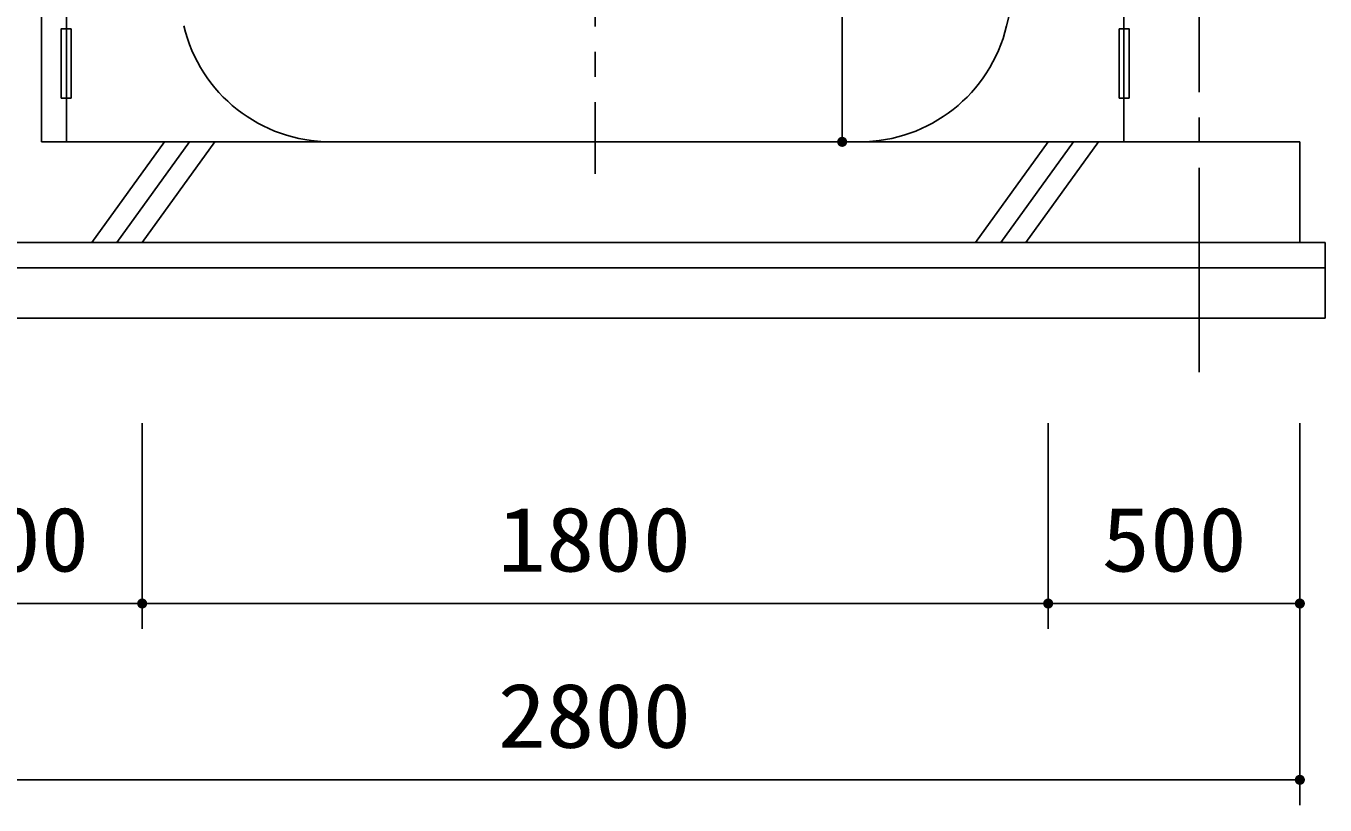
# Model space of a CAD drawing. Units: millimetres, scale not verified. Extents: x -14850 to 14850, y -10500 to 10500.
# Drawn here: x -727 to 1854, y -7318 to -5771 of the extents above; entities that cross this region are included whole.
import ezdxf
from ezdxf.enums import TextEntityAlignment as Align

# ---------------------------------------------------------------- set-up
doc = ezdxf.new("R2010")
doc.units = ezdxf.units.MM
doc.header["$LTSCALE"] = 50
doc.linetypes.add('CHAIN1', pattern=[8, 5, -1, 1, -1])
doc.linetypes.add('CHAIN2', pattern=[12, 9, -1, 1, -1])
for name, color, linetype, lineweight in [('0-0_機器', 2, 'Continuous', 25), ('0-1_空気管', 3, 'Continuous', 25), ('0-4_文字', 5, 'Continuous', 25), ('0-5_製作', 5, 'Continuous', 25), ('0-6_07', 3, 'Continuous', 25)]:
    doc.layers.add(name, color=color, linetype=linetype, lineweight=lineweight)
doc.styles.add('ＭＳ ゴシック', font='')
doc.styles.get('ＭＳ ゴシック').set_extended_font_data('MS Gothic')

msp = doc.modelspace()

# ---------------------------------------------------------------- linework, layer by layer
at = {"layer": '0-0_機器', "linetype": 'CHAIN2'}
msp.add_line((1603.73, -3652.58), (1603.73, -6458.42), dxfattribs=at)
at = {"layer": '0-0_機器'}
for p, q in [((-696.26, -3921.22), (-696.26, -6001.22)), ((-696.26, -6001.22), (1803.73, -6001.22)), ((-451.93, -6001.22), (-596.26, -6201.22)), ((-546.26, -6201.22), (-401.93, -6001.22)), ((-351.93, -6001.22), (-496.26, -6201.22)), ((1303.74, -6001.22), (1159.4, -6201.22)), ((1209.4, -6201.22), (1353.74, -6001.22)), ((1403.74, -6001.22), (1259.4, -6201.22)), ((1803.73, -6001.22), (1803.73, -6201.22)), ((1853.73, -6201.22), (-1046.26, -6201.22)), ((1853.73, -6251.22), (-1046.26, -6251.22))]:
    msp.add_line(p, q, dxfattribs=at)
msp.add_lwpolyline([(1853.73, -6201.22), (1853.73, -6351.22), (-1046.26, -6351.22)], dxfattribs=at)
at = {"layer": '0-1_空気管', "linetype": 'CHAIN1'}
msp.add_line((403.73, -3922.21), (403.73, -6064.71), dxfattribs=at)
at = {"layer": '0-1_空気管'}
msp.add_line((-121.89, -6001.22), (929.36, -6001.22), dxfattribs=at)
for centre, radius, start, end in [((-1696.11, -5071.22), 3000, 346.50659, 359.42703), ((-121.89, -5701.22), 300, 193.49338, 270), ((929.36, -5701.22), 300, 270, 346.50659)]:
    msp.add_arc(centre, radius, start, end, dxfattribs=at)
at = {"layer": '0-4_文字', "color": 7}
for p, q in [((-646.26, -5701.22), (-646.26, -6001.22)), ((1453.74, -5701.22), (1453.74, -6001.22))]:
    msp.add_line(p, q, dxfattribs=at)
for points in [[(-637.5, -5776.66), (-637.5, -5914.21), (-657.15, -5914.21), (-657.15, -5776.66)], [(1444.97, -5776.66), (1444.97, -5914.21), (1464.62, -5914.21), (1464.62, -5776.66)]]:
    msp.add_lwpolyline(points, close=True, dxfattribs=at)
at = {"layer": '0-5_製作', "color": 2}
for p, q in [((-496.26, -6967.97), (-496.26, -6560.09)), ((1303.74, -6967.97), (1303.74, -6560.09)), ((1803.73, -7317.97), (1803.73, -6560.09)), ((-996.27, -6917.97), (-496.26, -6917.97)), ((-496.26, -6917.97), (1303.74, -6917.97)), ((1303.74, -6917.97), (1803.73, -6917.97)), ((-996.27, -7267.97), (1803.73, -7267.97))]:
    msp.add_line(p, q, dxfattribs=at)
at = {"layer": '0-5_製作'}
for points in [[(-506.09, -6916.1), (-496.26, -6917.97), (-506.24, -6917.34)], [(-506.09, -6916.1), (-496.26, -6907.97), (-496.26, -6917.97)], [(-505.78, -6914.88), (-496.26, -6907.97), (-506.09, -6916.1)], [(-505.31, -6913.71), (-496.26, -6907.97), (-505.78, -6914.88)], [(-504.71, -6912.61), (-496.26, -6907.97), (-505.31, -6913.71)], [(-503.97, -6911.6), (-496.26, -6907.97), (-504.71, -6912.61)], [(-503.11, -6910.68), (-496.26, -6907.97), (-503.97, -6911.6)], [(-502.14, -6909.88), (-496.26, -6907.97), (-503.11, -6910.68)], [(-501.08, -6909.21), (-496.26, -6907.97), (-502.14, -6909.88)], [(-499.95, -6908.67), (-496.26, -6907.97), (-501.08, -6909.21)], [(-498.75, -6908.29), (-496.26, -6907.97), (-499.95, -6908.67)], [(-497.52, -6908.05), (-496.26, -6907.97), (-498.75, -6908.29)], [(-496.26, -6907.97), (-486.26, -6917.97), (-496.26, -6917.97)], [(-496.26, -6907.97), (-486.34, -6916.72), (-486.26, -6917.97)], [(-496.26, -6907.97), (-486.58, -6915.49), (-486.34, -6916.72)], [(-496.26, -6907.97), (-486.97, -6914.29), (-486.58, -6915.49)], [(-496.26, -6907.97), (-487.5, -6913.15), (-486.97, -6914.29)], [(-496.26, -6907.97), (-488.17, -6912.09), (-487.5, -6913.15)], [(-496.26, -6907.97), (-488.98, -6911.13), (-488.17, -6912.09)], [(-496.26, -6907.97), (-489.89, -6910.27), (-488.98, -6911.13)], [(-496.26, -6907.97), (-490.91, -6909.53), (-489.89, -6910.27)], [(-496.26, -6907.97), (-492.01, -6908.92), (-490.91, -6909.53)], [(-496.26, -6907.97), (-493.17, -6908.46), (-492.01, -6908.92)], [(-496.26, -6907.97), (-494.39, -6908.15), (-493.17, -6908.46)], [(-496.26, -6907.97), (-495.64, -6907.99), (-494.39, -6908.15)], [(1293.74, -6917.97), (1303.74, -6907.97), (1303.74, -6917.97)], [(1293.76, -6917.34), (1303.74, -6907.97), (1293.74, -6917.97)], [(1293.91, -6916.1), (1303.74, -6907.97), (1293.76, -6917.34)], [(1294.22, -6914.88), (1303.74, -6907.97), (1293.91, -6916.1)], [(1294.69, -6913.71), (1303.74, -6907.97), (1294.22, -6914.88)], [(1295.29, -6912.61), (1303.74, -6907.97), (1294.69, -6913.71)], [(1296.03, -6911.6), (1303.74, -6907.97), (1295.29, -6912.61)], [(1296.89, -6910.68), (1303.74, -6907.97), (1296.03, -6911.6)], [(1297.86, -6909.88), (1303.74, -6907.97), (1296.89, -6910.68)], [(1298.92, -6909.21), (1303.74, -6907.97), (1297.86, -6909.88)], [(1300.05, -6908.67), (1303.74, -6907.97), (1298.92, -6909.21)], [(1301.25, -6908.29), (1303.74, -6907.97), (1300.05, -6908.67)], [(1301.25, -6908.29), (1302.48, -6908.05), (1303.74, -6907.97)], [(1303.74, -6907.97), (1313.42, -6915.49), (1303.74, -6917.97)], [(1303.74, -6907.97), (1313.03, -6914.29), (1313.42, -6915.49)], [(1303.74, -6907.97), (1312.5, -6913.15), (1313.03, -6914.29)], [(1303.74, -6907.97), (1311.83, -6912.09), (1312.5, -6913.15)], [(1303.74, -6907.97), (1311.03, -6911.13), (1311.83, -6912.09)], [(1303.74, -6907.97), (1310.11, -6910.27), (1311.03, -6911.13)], [(1303.74, -6907.97), (1309.09, -6909.53), (1310.11, -6910.27)], [(1303.74, -6907.97), (1307.99, -6908.92), (1309.09, -6909.53)], [(1303.74, -6907.97), (1306.83, -6908.46), (1307.99, -6908.92)], [(1303.74, -6907.97), (1305.61, -6908.15), (1306.83, -6908.46)], [(1303.74, -6907.97), (1304.36, -6907.99), (1305.61, -6908.15)], [(1303.74, -6917.97), (1313.42, -6915.49), (1313.66, -6916.72)], [(1793.73, -6917.97), (1803.73, -6907.97), (1803.73, -6917.97)], [(1793.75, -6917.34), (1803.73, -6907.97), (1793.73, -6917.97)], [(1793.91, -6916.1), (1803.73, -6907.97), (1793.75, -6917.34)], [(1794.22, -6914.88), (1803.73, -6907.97), (1793.91, -6916.1)], [(1794.69, -6913.71), (1803.73, -6907.97), (1794.22, -6914.88)], [(1795.29, -6912.61), (1803.73, -6907.97), (1794.69, -6913.71)], [(1796.03, -6911.6), (1803.73, -6907.97), (1795.29, -6912.61)], [(1796.89, -6910.68), (1803.73, -6907.97), (1796.03, -6911.6)], [(1797.86, -6909.88), (1803.73, -6907.97), (1796.89, -6910.68)], [(1798.92, -6909.21), (1803.73, -6907.97), (1797.86, -6909.88)], [(1798.92, -6909.21), (1802.48, -6908.05), (1803.73, -6907.97)], [(1800.05, -6908.67), (1802.48, -6908.05), (1798.92, -6909.21)], [(1800.05, -6908.67), (1801.25, -6908.29), (1802.48, -6908.05)], [(1803.73, -6907.97), (1813.03, -6914.29), (1803.73, -6917.97)], [(1803.73, -6907.97), (1812.5, -6913.15), (1813.03, -6914.29)], [(1803.73, -6907.97), (1811.83, -6912.09), (1812.5, -6913.15)], [(1803.73, -6907.97), (1811.02, -6911.13), (1811.83, -6912.09)], [(1803.73, -6907.97), (1810.11, -6910.27), (1811.02, -6911.13)], [(1803.73, -6907.97), (1809.09, -6909.53), (1810.11, -6910.27)], [(1803.73, -6907.97), (1807.99, -6908.92), (1809.09, -6909.53)], [(1803.73, -6907.97), (1806.83, -6908.46), (1807.99, -6908.92)], [(1803.73, -6907.97), (1805.61, -6908.15), (1806.83, -6908.46)], [(1803.73, -6907.97), (1804.36, -6907.99), (1805.61, -6908.15)], [(1803.73, -6917.97), (1813.03, -6914.29), (1813.42, -6915.49)], [(1803.73, -6917.97), (1813.42, -6915.49), (1813.66, -6916.72)], [(-506.24, -6917.34), (-496.26, -6917.97), (-506.26, -6917.97)], [(-506.26, -6917.97), (-496.26, -6917.97), (-506.19, -6919.23)], [(-506.19, -6919.23), (-496.26, -6917.97), (-505.95, -6920.46)], [(-505.95, -6920.46), (-496.26, -6917.97), (-505.56, -6921.65)], [(-505.56, -6921.65), (-496.26, -6917.97), (-505.03, -6922.79)], [(-505.03, -6922.79), (-496.26, -6917.97), (-504.35, -6923.85)], [(-504.35, -6923.85), (-496.26, -6917.97), (-503.55, -6924.82)], [(-503.55, -6924.82), (-496.26, -6917.97), (-502.64, -6925.68)], [(-502.64, -6925.68), (-496.26, -6917.97), (-501.62, -6926.42)], [(-501.62, -6926.42), (-496.26, -6917.97), (-500.52, -6927.02)], [(-500.52, -6927.02), (-496.26, -6917.97), (-499.35, -6927.48)], [(-499.35, -6927.48), (-496.26, -6917.97), (-498.14, -6927.8)], [(-498.14, -6927.8), (-496.26, -6917.97), (-496.26, -6927.97)], [(-498.14, -6927.8), (-496.26, -6927.97), (-496.89, -6927.95)], [(-496.26, -6917.97), (-495.01, -6927.89), (-496.26, -6927.97)], [(-496.26, -6917.97), (-493.78, -6927.66), (-495.01, -6927.89)], [(-496.26, -6917.97), (-492.58, -6927.27), (-493.78, -6927.66)], [(-496.26, -6917.97), (-491.45, -6926.74), (-492.58, -6927.27)], [(-496.26, -6917.97), (-490.39, -6926.06), (-491.45, -6926.74)], [(-496.26, -6917.97), (-489.42, -6925.26), (-490.39, -6926.06)], [(-496.26, -6917.97), (-488.56, -6924.35), (-489.42, -6925.26)], [(-496.26, -6917.97), (-487.82, -6923.33), (-488.56, -6924.35)], [(-496.26, -6917.97), (-487.22, -6922.23), (-487.82, -6923.33)], [(-496.26, -6917.97), (-486.75, -6921.06), (-487.22, -6922.23)], [(-496.26, -6917.97), (-486.44, -6919.85), (-486.75, -6921.06)], [(-496.26, -6917.97), (-486.28, -6918.6), (-486.44, -6919.85)], [(-486.26, -6917.97), (-486.28, -6918.6), (-496.26, -6917.97)], [(1293.81, -6919.23), (1293.74, -6917.97), (1303.74, -6917.97)], [(1293.81, -6919.23), (1303.74, -6917.97), (1294.05, -6920.46)], [(1294.05, -6920.46), (1303.74, -6917.97), (1294.44, -6921.65)], [(1294.44, -6921.65), (1303.74, -6917.97), (1294.97, -6922.79)], [(1294.97, -6922.79), (1303.74, -6917.97), (1295.65, -6923.85)], [(1295.65, -6923.85), (1303.74, -6917.97), (1296.45, -6924.82)], [(1296.45, -6924.82), (1303.74, -6917.97), (1297.36, -6925.68)], [(1297.36, -6925.68), (1303.74, -6917.97), (1298.38, -6926.42)], [(1298.38, -6926.42), (1303.74, -6917.97), (1299.48, -6927.02)], [(1299.48, -6927.02), (1303.74, -6917.97), (1300.65, -6927.48)], [(1300.65, -6927.48), (1303.74, -6917.97), (1301.86, -6927.8)], [(1301.86, -6927.8), (1303.74, -6917.97), (1303.11, -6927.95)], [(1303.11, -6927.95), (1303.74, -6917.97), (1303.74, -6927.97)], [(1303.74, -6917.97), (1313.66, -6916.72), (1313.74, -6917.97)], [(1303.74, -6917.97), (1307.42, -6927.27), (1303.74, -6927.97)], [(1303.74, -6917.97), (1308.55, -6926.74), (1307.42, -6927.27)], [(1303.74, -6917.97), (1309.61, -6926.06), (1308.55, -6926.74)], [(1303.74, -6917.97), (1310.58, -6925.26), (1309.61, -6926.06)], [(1303.74, -6917.97), (1311.44, -6924.35), (1310.58, -6925.26)], [(1303.74, -6917.97), (1312.18, -6923.33), (1311.44, -6924.35)], [(1303.74, -6917.97), (1312.78, -6922.23), (1312.18, -6923.33)], [(1303.74, -6917.97), (1313.25, -6921.06), (1312.78, -6922.23)], [(1303.74, -6917.97), (1313.56, -6919.85), (1313.25, -6921.06)], [(1303.74, -6917.97), (1313.72, -6918.6), (1313.56, -6919.85)], [(1303.74, -6917.97), (1313.74, -6917.97), (1313.72, -6918.6)], [(1303.74, -6927.97), (1307.42, -6927.27), (1306.22, -6927.66)], [(1303.74, -6927.97), (1306.22, -6927.66), (1304.99, -6927.89)], [(1794.05, -6920.46), (1793.73, -6917.97), (1803.73, -6917.97)], [(1793.81, -6919.23), (1793.73, -6917.97), (1794.05, -6920.46)], [(1794.05, -6920.46), (1803.73, -6917.97), (1794.44, -6921.65)], [(1794.44, -6921.65), (1803.73, -6917.97), (1794.97, -6922.79)], [(1794.97, -6922.79), (1803.73, -6917.97), (1795.64, -6923.85)], [(1795.64, -6923.85), (1803.73, -6917.97), (1796.45, -6924.82)], [(1796.45, -6924.82), (1803.73, -6917.97), (1797.36, -6925.68)], [(1797.36, -6925.68), (1803.73, -6917.97), (1798.38, -6926.42)], [(1798.38, -6926.42), (1803.73, -6917.97), (1799.48, -6927.02)], [(1799.48, -6927.02), (1803.73, -6917.97), (1800.64, -6927.48)], [(1800.64, -6927.48), (1803.73, -6917.97), (1801.86, -6927.8)], [(1801.86, -6927.8), (1803.73, -6917.97), (1803.11, -6927.95)], [(1803.11, -6927.95), (1803.73, -6917.97), (1803.73, -6927.97)], [(1803.73, -6917.97), (1813.66, -6916.72), (1813.73, -6917.97)], [(1803.73, -6917.97), (1809.61, -6926.06), (1803.73, -6927.97)], [(1803.73, -6917.97), (1810.58, -6925.26), (1809.61, -6926.06)], [(1803.73, -6917.97), (1811.44, -6924.35), (1810.58, -6925.26)], [(1803.73, -6917.97), (1812.18, -6923.33), (1811.44, -6924.35)], [(1803.73, -6917.97), (1812.78, -6922.23), (1812.18, -6923.33)], [(1803.73, -6917.97), (1813.25, -6921.06), (1812.78, -6922.23)], [(1803.73, -6917.97), (1813.56, -6919.85), (1813.25, -6921.06)], [(1803.73, -6917.97), (1813.72, -6918.6), (1813.56, -6919.85)], [(1803.73, -6917.97), (1813.73, -6917.97), (1813.72, -6918.6)], [(1803.73, -6927.97), (1809.61, -6926.06), (1808.55, -6926.74)], [(1803.73, -6927.97), (1808.55, -6926.74), (1804.99, -6927.89)], [(1804.99, -6927.89), (1808.55, -6926.74), (1807.42, -6927.27)], [(1804.99, -6927.89), (1807.42, -6927.27), (1806.22, -6927.66)], [(1793.73, -7267.97), (1803.73, -7257.97), (1803.73, -7267.97)], [(1793.75, -7267.34), (1803.73, -7257.97), (1793.73, -7267.97)], [(1793.81, -7269.23), (1793.73, -7267.97), (1803.73, -7267.97)], [(1793.91, -7266.1), (1803.73, -7257.97), (1793.75, -7267.34)], [(1793.81, -7269.23), (1803.73, -7267.97), (1794.05, -7270.46)], [(1794.22, -7264.88), (1803.73, -7257.97), (1793.91, -7266.1)], [(1794.05, -7270.46), (1803.73, -7267.97), (1794.44, -7271.65)], [(1794.69, -7263.71), (1803.73, -7257.97), (1794.22, -7264.88)], [(1794.44, -7271.65), (1803.73, -7267.97), (1794.97, -7272.79)], [(1795.29, -7262.61), (1803.73, -7257.97), (1794.69, -7263.71)], [(1794.97, -7272.79), (1803.73, -7267.97), (1795.64, -7273.85)], [(1796.03, -7261.6), (1803.73, -7257.97), (1795.29, -7262.61)], [(1795.64, -7273.85), (1803.73, -7267.97), (1796.45, -7274.82)], [(1796.89, -7260.68), (1803.73, -7257.97), (1796.03, -7261.6)], [(1796.45, -7274.82), (1803.73, -7267.97), (1797.36, -7275.68)], [(1797.86, -7259.88), (1803.73, -7257.97), (1796.89, -7260.68)], [(1797.36, -7275.68), (1803.73, -7267.97), (1798.38, -7276.42)], [(1798.92, -7259.21), (1803.73, -7257.97), (1797.86, -7259.88)], [(1798.38, -7276.42), (1803.73, -7267.97), (1799.48, -7277.02)], [(1800.05, -7258.67), (1803.73, -7257.97), (1798.92, -7259.21)], [(1799.48, -7277.02), (1803.73, -7267.97), (1800.64, -7277.48)], [(1800.05, -7258.67), (1802.48, -7258.05), (1803.73, -7257.97)], [(1801.25, -7258.29), (1802.48, -7258.05), (1800.05, -7258.67)], [(1800.64, -7277.48), (1803.73, -7267.97), (1801.86, -7277.8)], [(1801.86, -7277.8), (1803.73, -7267.97), (1803.11, -7277.95)], [(1803.11, -7277.95), (1803.73, -7267.97), (1803.73, -7277.97)], [(1803.73, -7257.97), (1813.42, -7265.49), (1803.73, -7267.97)], [(1803.73, -7257.97), (1813.03, -7264.29), (1813.42, -7265.49)], [(1803.73, -7257.97), (1812.5, -7263.15), (1813.03, -7264.29)], [(1803.73, -7257.97), (1811.83, -7262.09), (1812.5, -7263.15)], [(1803.73, -7257.97), (1811.02, -7261.13), (1811.83, -7262.09)], [(1803.73, -7257.97), (1810.11, -7260.27), (1811.02, -7261.13)], [(1803.73, -7257.97), (1809.09, -7259.53), (1810.11, -7260.27)], [(1803.73, -7257.97), (1807.99, -7258.92), (1809.09, -7259.53)], [(1803.73, -7257.97), (1806.83, -7258.46), (1807.99, -7258.92)], [(1803.73, -7257.97), (1805.61, -7258.15), (1806.83, -7258.46)], [(1803.73, -7257.97), (1804.36, -7257.99), (1805.61, -7258.15)], [(1803.73, -7267.97), (1813.42, -7265.49), (1813.66, -7266.72)], [(1803.73, -7267.97), (1813.66, -7266.72), (1813.73, -7267.97)], [(1803.73, -7267.97), (1808.55, -7276.74), (1803.73, -7277.97)], [(1803.73, -7267.97), (1809.61, -7276.06), (1808.55, -7276.74)], [(1803.73, -7267.97), (1810.58, -7275.26), (1809.61, -7276.06)], [(1803.73, -7267.97), (1811.44, -7274.35), (1810.58, -7275.26)], [(1803.73, -7267.97), (1812.18, -7273.33), (1811.44, -7274.35)], [(1803.73, -7267.97), (1812.78, -7272.23), (1812.18, -7273.33)], [(1803.73, -7267.97), (1813.25, -7271.06), (1812.78, -7272.23)], [(1803.73, -7267.97), (1813.56, -7269.85), (1813.25, -7271.06)], [(1803.73, -7267.97), (1813.72, -7268.6), (1813.56, -7269.85)], [(1803.73, -7267.97), (1813.73, -7267.97), (1813.72, -7268.6)], [(1803.73, -7277.97), (1808.55, -7276.74), (1807.42, -7277.27)], [(1803.73, -7277.97), (1807.42, -7277.27), (1804.99, -7277.89)], [(1804.99, -7277.89), (1807.42, -7277.27), (1806.22, -7277.66)]]:
    msp.add_solid(points, dxfattribs=at)
at = {"layer": '0-6_07', "color": 2}
for p, q in [((894.52, -4551.22), (894.52, -6001.22)), ((944.52, -6001.22), (665.4, -6001.22))]:
    msp.add_line(p, q, dxfattribs=at)
at = {"layer": '0-6_07', "color": 5}
for points in [[(884.52, -6001.22), (894.52, -5991.22), (894.52, -6001.22)], [(884.54, -6000.59), (894.52, -5991.22), (884.52, -6001.22)], [(884.6, -6002.47), (884.52, -6001.22), (894.52, -6001.22)], [(884.7, -5999.35), (894.52, -5991.22), (884.54, -6000.59)], [(884.6, -6002.47), (894.52, -6001.22), (884.83, -6003.71)], [(885.01, -5998.13), (894.52, -5991.22), (884.7, -5999.35)], [(884.83, -6003.71), (894.52, -6001.22), (885.22, -6004.9)], [(885.47, -5996.96), (894.52, -5991.22), (885.01, -5998.13)], [(885.22, -6004.9), (894.52, -6001.22), (885.76, -6006.04)], [(886.08, -5995.86), (894.52, -5991.22), (885.47, -5996.96)], [(885.76, -6006.04), (894.52, -6001.22), (886.43, -6007.1)], [(886.82, -5994.85), (894.52, -5991.22), (886.08, -5995.86)], [(886.43, -6007.1), (894.52, -6001.22), (887.23, -6008.07)], [(887.67, -5993.93), (894.52, -5991.22), (886.82, -5994.85)], [(887.23, -6008.07), (894.52, -6001.22), (888.15, -6008.93)], [(888.64, -5993.13), (894.52, -5991.22), (887.67, -5993.93)], [(888.15, -6008.93), (894.52, -6001.22), (889.16, -6009.66)], [(889.7, -5992.46), (894.52, -5991.22), (888.64, -5993.13)], [(889.16, -6009.66), (894.52, -6001.22), (890.26, -6010.27)], [(890.84, -5991.92), (894.52, -5991.22), (889.7, -5992.46)], [(890.26, -6010.27), (894.52, -6001.22), (891.43, -6010.73)], [(892.03, -5991.54), (894.52, -5991.22), (890.84, -5991.92)], [(891.43, -6010.73), (894.52, -6001.22), (892.65, -6011.04)], [(892.03, -5991.54), (893.27, -5991.3), (894.52, -5991.22)], [(892.65, -6011.04), (894.52, -6001.22), (893.89, -6011.2)], [(893.89, -6011.2), (894.52, -6001.22), (894.52, -6011.22)], [(894.52, -5991.22), (904.21, -5998.73), (894.52, -6001.22)], [(894.52, -5991.22), (903.82, -5997.54), (904.21, -5998.73)], [(894.52, -5991.22), (903.28, -5996.4), (903.82, -5997.54)], [(894.52, -5991.22), (902.61, -5995.34), (903.28, -5996.4)], [(894.52, -5991.22), (901.81, -5994.38), (902.61, -5995.34)], [(894.52, -5991.22), (900.89, -5993.52), (901.81, -5994.38)], [(894.52, -5991.22), (899.88, -5992.78), (900.89, -5993.52)], [(894.52, -5991.22), (898.78, -5992.17), (899.88, -5992.78)], [(894.52, -5991.22), (897.61, -5991.71), (898.78, -5992.17)], [(894.52, -5991.22), (896.39, -5991.4), (897.61, -5991.71)], [(894.52, -5991.22), (895.15, -5991.24), (896.39, -5991.4)], [(894.52, -6001.22), (904.21, -5998.73), (904.44, -5999.97)], [(894.52, -6001.22), (904.44, -5999.97), (904.52, -6001.22)], [(894.52, -6001.22), (898.2, -6010.52), (894.52, -6011.22)], [(894.52, -6001.22), (899.34, -6009.98), (898.2, -6010.52)], [(894.52, -6001.22), (900.4, -6009.31), (899.34, -6009.98)], [(894.52, -6001.22), (901.37, -6008.51), (900.4, -6009.31)], [(894.52, -6001.22), (902.23, -6007.6), (901.37, -6008.51)], [(894.52, -6001.22), (902.96, -6006.58), (902.23, -6007.6)], [(894.52, -6001.22), (903.57, -6005.48), (902.96, -6006.58)], [(894.52, -6001.22), (904.03, -6004.31), (903.57, -6005.48)], [(894.52, -6001.22), (904.34, -6003.1), (904.03, -6004.31)], [(894.52, -6001.22), (904.5, -6001.85), (904.34, -6003.1)], [(894.52, -6001.22), (904.52, -6001.22), (904.5, -6001.85)], [(894.52, -6011.22), (898.2, -6010.52), (897.01, -6010.91)], [(894.52, -6011.22), (897.01, -6010.91), (895.77, -6011.14)]]:
    msp.add_solid(points, dxfattribs=at)

# ---------------------------------------------------------------- texts
at = {"layer": '0-5_製作', "color": 4, "style": 'ＭＳ ゴシック', "width": 1.1}
for s, p in [('500', (-890.02, -6892.97)), ('1800', (209.99, -6892.97)), ('500', (1409.99, -6892.97)), ('2800', (209.98, -7242.97))]:
    msp.add_text(s, height=128.4, dxfattribs=at).set_placement(p, align=Align.BOTTOM_LEFT)

doc.saveas('drawing.dxf')
